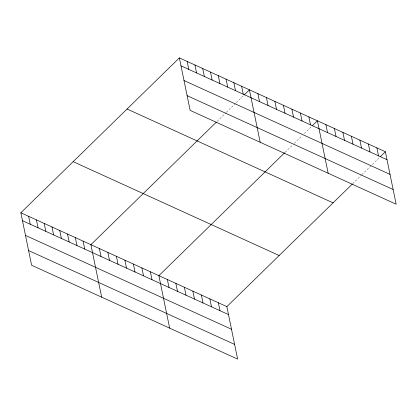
<?xml version="1.0" encoding="UTF-8"?>
<svg xmlns="http://www.w3.org/2000/svg" width="417" height="417" viewBox="0 0 417 417"><rect width="100%" height="100%" fill="white"/><g stroke="black" fill="none" stroke-linecap="round" stroke-linejoin="round"><path stroke-width="0.31" stroke-dasharray="2.08 1.56" d="M217.153 121.326L225.873 112.809M226.311 112.381L235.464 103.437M236.335 102.587L243.747 95.347M285.139 152.294L292.546 145.053M294.293 143.349L302.137 135.687M304.316 133.555L311.728 126.315M352.683 183.688L361.403 175.171M361.836 174.744L371.427 165.377M372.303 164.522L379.71 157.282"/><path stroke-width="0.63" d="M20.85 212.779L226.858 306.625L237.627 359.1L31.619 265.254L20.85 212.779L179.373 57.9L385.381 151.746L396.15 204.221L190.142 110.375L179.373 57.9M216.282 122.181L90.89 244.69L101.665 297.159M244.185 94.92L249.413 89.811L260.187 142.28M284.702 152.721L158.877 275.658L169.646 328.127M312.166 125.887L317.394 120.779L328.169 173.248M226.858 306.625L352.25 184.116M380.148 156.855L385.381 151.746M180.999 65.839L387.007 159.68M184.017 80.533L390.025 174.379M187.124 95.675L393.132 189.521M127.06 109.014L333.068 202.855M73.163 161.671L279.171 255.517M22.482 220.718L228.485 314.559M25.494 235.412L231.503 329.258M28.606 250.554L234.615 344.4M376.879 147.873L378.511 155.812M368.383 144.006L370.015 151.939M359.887 140.133L361.513 148.066M351.385 136.26L353.017 144.199M342.889 132.392L344.52 140.326M334.392 128.519L336.019 136.458M325.896 124.647L327.522 132.585M308.898 116.906L310.529 124.845M300.402 113.033L302.028 120.972M291.905 109.165L293.532 117.099M283.404 105.293L285.035 113.231M274.907 101.425L276.534 109.358M266.411 97.552L268.037 105.485M257.909 93.679L259.541 101.618M241.631 86.262L243.262 94.2M233.848 82.717L235.48 90.656M226.066 79.173L227.698 87.111M218.284 75.628L219.91 83.562M210.502 72.084L212.128 80.017M202.719 68.539L204.346 76.473M194.937 64.995L196.563 72.928M187.155 61.445L188.781 69.384M218.362 302.752L219.988 310.691M209.86 298.885L211.492 306.818M201.364 295.012L202.996 302.945M192.868 291.139L194.494 299.078M184.371 287.271L185.998 295.205M175.87 283.398L177.501 291.337M167.373 279.526L169 287.464M150.375 271.785L152.007 279.724M141.879 267.912L143.511 275.851M133.383 264.044L135.009 271.978M124.886 260.172L126.513 268.11M116.385 256.304L118.016 264.237M107.888 252.431L109.52 260.364M99.392 248.558L101.018 256.497M83.108 241.141L84.74 249.079M75.326 237.596L76.957 245.535M67.544 234.052L69.175 241.99M59.761 230.507L61.393 238.446M51.979 226.963L53.611 234.896M44.197 223.418L45.828 231.352M36.415 219.874L38.046 227.807M28.632 216.324L30.264 224.263"/></g></svg>
